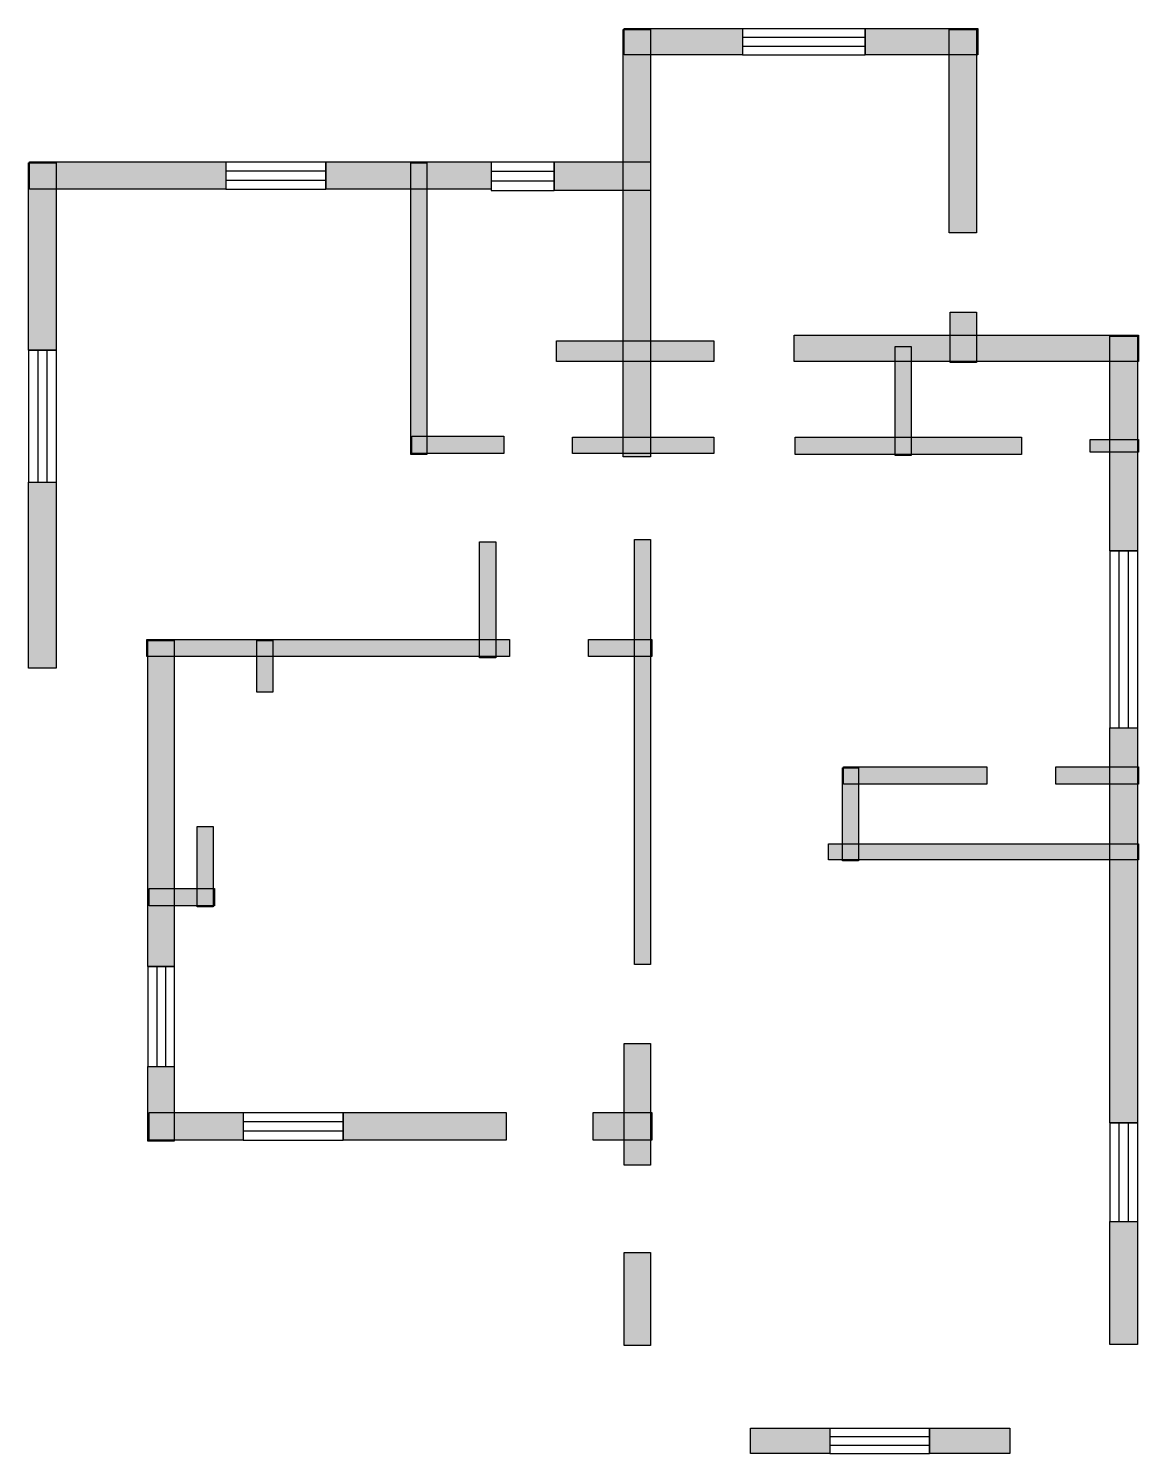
# Model space of a CAD drawing. Header units: millimetres. Extents: x 4770 to 13279, y 2270 to 13191.
import ezdxf

# ---------------------------------------------------------------- set-up
doc = ezdxf.new("R2010")
doc.units = ezdxf.units.MM
doc.layers.add('WALL', color=7, linetype='Continuous')
doc.layers.add('WINDOW', color=5, linetype='Continuous')

msp = doc.modelspace()

# ---------------------------------------------------------------- hatches: boundary and pattern name
at = {"layer": 'WALL'}
h = msp.add_hatch(color=256, dxfattribs=at)
h.dxf.hatch_style = 1
h.paths.add_polyline_path([(9328, 13182.4), (9539.2, 13182.4), (9539.2, 9908.8), (9328, 9908.8)])
h = msp.add_hatch(color=256, dxfattribs=at)
h.dxf.hatch_style = 1
h.paths.add_polyline_path([(9336.8, 13191.2), (10243.2, 13191.2), (10243.2, 12988.8), (9336.8, 12988.8)])
h = msp.add_hatch(color=256, dxfattribs=at)
h.dxf.hatch_style = 1
h.paths.add_polyline_path([(11184.8, 13191.2), (12047.2, 13191.2), (12047.2, 12988.8), (11184.8, 12988.8)])
h = msp.add_hatch(color=256, dxfattribs=at)
h.dxf.hatch_style = 1
h.paths.add_polyline_path([(11827.2, 13182.4), (12038.4, 13182.4), (12038.4, 11624.8), (11827.2, 11624.8)])
h = msp.add_hatch(color=256, dxfattribs=at)
h.dxf.hatch_style = 1
h.paths.add_polyline_path([(4769.6, 12161.6), (4980.8, 12161.6), (4980.8, 10727.2), (4769.6, 10727.2)])
h = msp.add_hatch(color=256, dxfattribs=at)
h.dxf.hatch_style = 1
h.paths.add_polyline_path([(4778.4, 12170.4), (6283.2, 12170.4), (6283.2, 11959.2), (4778.4, 11959.2)])
h = msp.add_hatch(color=256, dxfattribs=at)
h.dxf.hatch_style = 1
h.paths.add_polyline_path([(7048.8, 12170.4), (8316, 12170.4), (8316, 11959.2), (7048.8, 11959.2)])
h = msp.add_hatch(color=256, dxfattribs=at)
h.dxf.hatch_style = 1
h.paths.add_polyline_path([(7700, 12161.6), (7823.2, 12161.6), (7823.2, 9926.4), (7700, 9926.4)])
h = msp.add_hatch(color=256, dxfattribs=at)
h.dxf.hatch_style = 1
h.paths.add_polyline_path([(8800, 12170.4), (9539.2, 12170.4), (9539.2, 11950.4), (8800, 11950.4)])
h = msp.add_hatch(color=256, dxfattribs=at)
h.dxf.hatch_style = 1
h.paths.add_polyline_path([(11836, 11017.6), (12038.4, 11017.6), (12038.4, 10630.4), (11836, 10630.4)])
h = msp.add_hatch(color=256, dxfattribs=at)
h.dxf.hatch_style = 1
h.paths.add_polyline_path([(10639.2, 10841.6), (13279.2, 10841.6), (13279.2, 10639.2), (10639.2, 10639.2)])
h = msp.add_hatch(color=256, dxfattribs=at)
h.dxf.hatch_style = 1
h.paths.add_polyline_path([(13059.2, 10832.8), (13270.4, 10832.8), (13270.4, 9187.2), (13059.2, 9187.2)])
h = msp.add_hatch(color=256, dxfattribs=at)
h.dxf.hatch_style = 1
h.paths.add_polyline_path([(8817.6, 10797.6), (10023.2, 10797.6), (10023.2, 10639.2), (8817.6, 10639.2)])
h = msp.add_hatch(color=256, dxfattribs=at)
h.dxf.hatch_style = 1
h.paths.add_polyline_path([(11413.6, 10753.6), (11536.8, 10753.6), (11536.8, 9917.6), (11413.6, 9917.6)])
h = msp.add_hatch(color=256, dxfattribs=at)
h.dxf.hatch_style = 1
h.paths.add_polyline_path([(7708.8, 10067.2), (8412.8, 10067.2), (8412.8, 9935.2), (7708.8, 9935.2)])
h = msp.add_hatch(color=256, dxfattribs=at)
h.dxf.hatch_style = 1
h.paths.add_polyline_path([(8940.8, 10058.4), (10023.2, 10058.4), (10023.2, 9935.2), (8940.8, 9935.2)])
h = msp.add_hatch(color=256, dxfattribs=at)
h.dxf.hatch_style = 1
h.paths.add_polyline_path([(10648, 10058.4), (12381.6, 10058.4), (12381.6, 9926.4), (10648, 9926.4)])
h = msp.add_hatch(color=256, dxfattribs=at)
h.dxf.hatch_style = 1
h.paths.add_polyline_path([(12909.6, 10040.8), (13279.2, 10040.8), (13279.2, 9944), (12909.6, 9944)])
h = msp.add_hatch(color=256, dxfattribs=at)
h.dxf.hatch_style = 1
h.paths.add_polyline_path([(4769.6, 9715.2), (4980.8, 9715.2), (4980.8, 8289.6), (4769.6, 8289.6)])
h = msp.add_hatch(color=256, dxfattribs=at)
h.dxf.hatch_style = 1
h.paths.add_polyline_path([(8228, 9257.6), (8351.2, 9257.6), (8351.2, 8368.8), (8228, 8368.8)])
h = msp.add_hatch(color=256, dxfattribs=at)
h.dxf.hatch_style = 1
h.paths.add_polyline_path([(9416, 9275.2), (9539.2, 9275.2), (9539.2, 6019.2), (9416, 6019.2)])
h = msp.add_hatch(color=256, dxfattribs=at)
h.dxf.hatch_style = 1
h.paths.add_polyline_path([(5676, 8509.6), (8456.8, 8509.6), (8456.8, 8377.6), (5676, 8377.6)])
h = msp.add_hatch(color=256, dxfattribs=at)
h.dxf.hatch_style = 1
h.paths.add_polyline_path([(5684.8, 8500.8), (5887.2, 8500.8), (5887.2, 6001.6), (5684.8, 6001.6)])
h = msp.add_hatch(color=256, dxfattribs=at)
h.dxf.hatch_style = 1
h.paths.add_polyline_path([(6520.8, 8500.8), (6644, 8500.8), (6644, 8104.8), (6520.8, 8104.8)])
h = msp.add_hatch(color=256, dxfattribs=at)
h.dxf.hatch_style = 1
h.paths.add_polyline_path([(9064, 8509.6), (9548, 8509.6), (9548, 8377.6), (9064, 8377.6)])
h = msp.add_hatch(color=256, dxfattribs=at)
h.dxf.hatch_style = 1
h.paths.add_polyline_path([(13059.2, 7832), (13270.4, 7832), (13270.4, 4804.8), (13059.2, 4804.8)])
h = msp.add_hatch(color=256, dxfattribs=at)
h.dxf.hatch_style = 1
h.paths.add_polyline_path([(11008.8, 7524), (11132, 7524), (11132, 6811.2), (11008.8, 6811.2)])
h = msp.add_hatch(color=256, dxfattribs=at)
h.dxf.hatch_style = 1
h.paths.add_polyline_path([(11017.6, 7532.8), (12117.6, 7532.8), (12117.6, 7400.8), (11017.6, 7400.8)])
h = msp.add_hatch(color=256, dxfattribs=at)
h.dxf.hatch_style = 1
h.paths.add_polyline_path([(12645.6, 7532.8), (13279.2, 7532.8), (13279.2, 7400.8), (12645.6, 7400.8)])
h = msp.add_hatch(color=256, dxfattribs=at)
h.dxf.hatch_style = 1
h.paths.add_polyline_path([(6063.2, 7075.2), (6186.4, 7075.2), (6186.4, 6459.2), (6063.2, 6459.2)])
h = msp.add_hatch(color=256, dxfattribs=at)
h.dxf.hatch_style = 1
h.paths.add_polyline_path([(10903.2, 6943.2), (13279.2, 6943.2), (13279.2, 6820), (10903.2, 6820)])
h = msp.add_hatch(color=256, dxfattribs=at)
h.dxf.hatch_style = 1
h.paths.add_polyline_path([(5693.6, 6600), (6195.2, 6600), (6195.2, 6468), (5693.6, 6468)])
h = msp.add_hatch(color=256, dxfattribs=at)
h.dxf.hatch_style = 1
h.paths.add_polyline_path([(9336.8, 5412), (9539.2, 5412), (9539.2, 4479.2), (9336.8, 4479.2)])
h = msp.add_hatch(color=256, dxfattribs=at)
h.dxf.hatch_style = 1
h.paths.add_polyline_path([(5684.8, 5236), (5887.2, 5236), (5887.2, 4664), (5684.8, 4664)])
h = msp.add_hatch(color=256, dxfattribs=at)
h.dxf.hatch_style = 1
h.paths.add_polyline_path([(5693.6, 4884), (6415.2, 4884), (6415.2, 4672.8), (5693.6, 4672.8)])
h = msp.add_hatch(color=256, dxfattribs=at)
h.dxf.hatch_style = 1
h.paths.add_polyline_path([(7180.8, 4884), (8430.4, 4884), (8430.4, 4672.8), (7180.8, 4672.8)])
h = msp.add_hatch(color=256, dxfattribs=at)
h.dxf.hatch_style = 1
h.paths.add_polyline_path([(9099.2, 4884), (9548, 4884), (9548, 4672.8), (9099.2, 4672.8)])
h = msp.add_hatch(color=256, dxfattribs=at)
h.dxf.hatch_style = 1
h.paths.add_polyline_path([(13059.2, 4048), (13270.4, 4048), (13270.4, 3106.4), (13059.2, 3106.4)])
h = msp.add_hatch(color=256, dxfattribs=at)
h.dxf.hatch_style = 1
h.paths.add_polyline_path([(9336.8, 3810.4), (9539.2, 3810.4), (9539.2, 3097.6), (9336.8, 3097.6)])
h = msp.add_hatch(color=256, dxfattribs=at)
h.dxf.hatch_style = 1
h.paths.add_polyline_path([(10304.8, 2464), (10912, 2464), (10912, 2270.4), (10304.8, 2270.4)])
h = msp.add_hatch(color=256, dxfattribs=at)
h.dxf.hatch_style = 1
h.paths.add_polyline_path([(11677.6, 2464), (12293.6, 2464), (12293.6, 2270.4), (11677.6, 2270.4)])

# ---------------------------------------------------------------- linework, layer by layer
for points in [[(9328, 13182.4), (9539.2, 13182.4), (9539.2, 9908.8), (9328, 9908.8)], [(9336.8, 13191.2), (10243.2, 13191.2), (10243.2, 12988.8), (9336.8, 12988.8)], [(11184.8, 13191.2), (12047.2, 13191.2), (12047.2, 12988.8), (11184.8, 12988.8)], [(11827.2, 13182.4), (12038.4, 13182.4), (12038.4, 11624.8), (11827.2, 11624.8)], [(4769.6, 12161.6), (4980.8, 12161.6), (4980.8, 10727.2), (4769.6, 10727.2)], [(4778.4, 12170.4), (6283.2, 12170.4), (6283.2, 11959.2), (4778.4, 11959.2)], [(7048.8, 12170.4), (8316, 12170.4), (8316, 11959.2), (7048.8, 11959.2)], [(7700, 12161.6), (7823.2, 12161.6), (7823.2, 9926.4), (7700, 9926.4)], [(8800, 12170.4), (9539.2, 12170.4), (9539.2, 11950.4), (8800, 11950.4)], [(11836, 11017.6), (12038.4, 11017.6), (12038.4, 10630.4), (11836, 10630.4)], [(10639.2, 10841.6), (13279.2, 10841.6), (13279.2, 10639.2), (10639.2, 10639.2)], [(13059.2, 10832.8), (13270.4, 10832.8), (13270.4, 9187.2), (13059.2, 9187.2)], [(8817.6, 10797.6), (10023.2, 10797.6), (10023.2, 10639.2), (8817.6, 10639.2)], [(11413.6, 10753.6), (11536.8, 10753.6), (11536.8, 9917.6), (11413.6, 9917.6)], [(7708.8, 10067.2), (8412.8, 10067.2), (8412.8, 9935.2), (7708.8, 9935.2)], [(8940.8, 10058.4), (10023.2, 10058.4), (10023.2, 9935.2), (8940.8, 9935.2)], [(10648, 10058.4), (12381.6, 10058.4), (12381.6, 9926.4), (10648, 9926.4)], [(12909.6, 10040.8), (13279.2, 10040.8), (13279.2, 9944), (12909.6, 9944)], [(4769.6, 9715.2), (4980.8, 9715.2), (4980.8, 8289.6), (4769.6, 8289.6)], [(8228, 9257.6), (8351.2, 9257.6), (8351.2, 8368.8), (8228, 8368.8)], [(9416, 9275.2), (9539.2, 9275.2), (9539.2, 6019.2), (9416, 6019.2)], [(5676, 8509.6), (8456.8, 8509.6), (8456.8, 8377.6), (5676, 8377.6)], [(5684.8, 8500.8), (5887.2, 8500.8), (5887.2, 6001.6), (5684.8, 6001.6)], [(6520.8, 8500.8), (6644, 8500.8), (6644, 8104.8), (6520.8, 8104.8)], [(9064, 8509.6), (9548, 8509.6), (9548, 8377.6), (9064, 8377.6)], [(13059.2, 7832), (13270.4, 7832), (13270.4, 4804.8), (13059.2, 4804.8)], [(11008.8, 7524), (11132, 7524), (11132, 6811.2), (11008.8, 6811.2)], [(11017.6, 7532.8), (12117.6, 7532.8), (12117.6, 7400.8), (11017.6, 7400.8)], [(12645.6, 7532.8), (13279.2, 7532.8), (13279.2, 7400.8), (12645.6, 7400.8)], [(6063.2, 7075.2), (6186.4, 7075.2), (6186.4, 6459.2), (6063.2, 6459.2)], [(10903.2, 6943.2), (13279.2, 6943.2), (13279.2, 6820), (10903.2, 6820)], [(5693.6, 6600), (6195.2, 6600), (6195.2, 6468), (5693.6, 6468)], [(9336.8, 5412), (9539.2, 5412), (9539.2, 4479.2), (9336.8, 4479.2)], [(5684.8, 5236), (5887.2, 5236), (5887.2, 4664), (5684.8, 4664)], [(5693.6, 4884), (6415.2, 4884), (6415.2, 4672.8), (5693.6, 4672.8)], [(7180.8, 4884), (8430.4, 4884), (8430.4, 4672.8), (7180.8, 4672.8)], [(9099.2, 4884), (9548, 4884), (9548, 4672.8), (9099.2, 4672.8)], [(13059.2, 4048), (13270.4, 4048), (13270.4, 3106.4), (13059.2, 3106.4)], [(9336.8, 3810.4), (9539.2, 3810.4), (9539.2, 3097.6), (9336.8, 3097.6)], [(10304.8, 2464), (10912, 2464), (10912, 2270.4), (10304.8, 2270.4)], [(11677.6, 2464), (12293.6, 2464), (12293.6, 2270.4), (11677.6, 2270.4)]]:
    msp.add_lwpolyline(points, close=True, dxfattribs=at)
at = {"layer": 'WINDOW'}
for p, q in [((10243.2, 13191.2), (11184.8, 13191.2)), ((10243.2, 13191.2), (10243.2, 12988.8)), ((10243.2, 13123.7), (11184.8, 13123.7)), ((11184.8, 13191.2), (11184.8, 12988.8)), ((10243.2, 13056.3), (11184.8, 13056.3)), ((10243.2, 12988.8), (11184.8, 12988.8)), ((6283.2, 12170.4), (7048.8, 12170.4)), ((6283.2, 12170.4), (6283.2, 11959.2)), ((7048.8, 12170.4), (7048.8, 11959.2)), ((8316, 12170.4), (8800, 12170.4)), ((8316, 12170.4), (8316, 11950.4)), ((8800, 12170.4), (8800, 11950.4)), ((6283.2, 12100), (7048.8, 12100)), ((6283.2, 12029.6), (7048.8, 12029.6)), ((8316, 12097.1), (8800, 12097.1)), ((8316, 12023.7), (8800, 12023.7)), ((6283.2, 11959.2), (7048.8, 11959.2)), ((8316, 11950.4), (8800, 11950.4)), ((4769.6, 10727.2), (4769.6, 9715.2)), ((4769.6, 10727.2), (4980.8, 10727.2)), ((4840, 10727.2), (4840, 9715.2)), ((4910.4, 10727.2), (4910.4, 9715.2)), ((4980.8, 10727.2), (4980.8, 9715.2)), ((4769.6, 9715.2), (4980.8, 9715.2)), ((13059.2, 9187.2), (13059.2, 7832)), ((13059.2, 9187.2), (13270.4, 9187.2)), ((13129.6, 9187.2), (13129.6, 7832)), ((13200, 9187.2), (13200, 7832)), ((13270.4, 9187.2), (13270.4, 7832)), ((13059.2, 7832), (13270.4, 7832)), ((5684.8, 6001.6), (5684.8, 5236)), ((5684.8, 6001.6), (5887.2, 6001.6)), ((5752.3, 6001.6), (5752.3, 5236)), ((5819.7, 6001.6), (5819.7, 5236)), ((5887.2, 6001.6), (5887.2, 5236)), ((5684.8, 5236), (5887.2, 5236)), ((6415.2, 4884), (7180.8, 4884)), ((6415.2, 4884), (6415.2, 4672.8)), ((6415.2, 4813.6), (7180.8, 4813.6)), ((7180.8, 4884), (7180.8, 4672.8)), ((6415.2, 4743.2), (7180.8, 4743.2)), ((13059.2, 4804.8), (13059.2, 4048)), ((13059.2, 4804.8), (13270.4, 4804.8)), ((13129.6, 4804.8), (13129.6, 4048)), ((13200, 4804.8), (13200, 4048)), ((13270.4, 4804.8), (13270.4, 4048)), ((6415.2, 4672.8), (7180.8, 4672.8)), ((13059.2, 4048), (13270.4, 4048)), ((10912, 2464), (11677.6, 2464)), ((10912, 2464), (10912, 2270.4)), ((11677.6, 2464), (11677.6, 2270.4)), ((10912, 2399.5), (11677.6, 2399.5)), ((10912, 2334.9), (11677.6, 2334.9)), ((10912, 2270.4), (11677.6, 2270.4))]:
    msp.add_line(p, q, dxfattribs=at)

doc.saveas('drawing.dxf')
